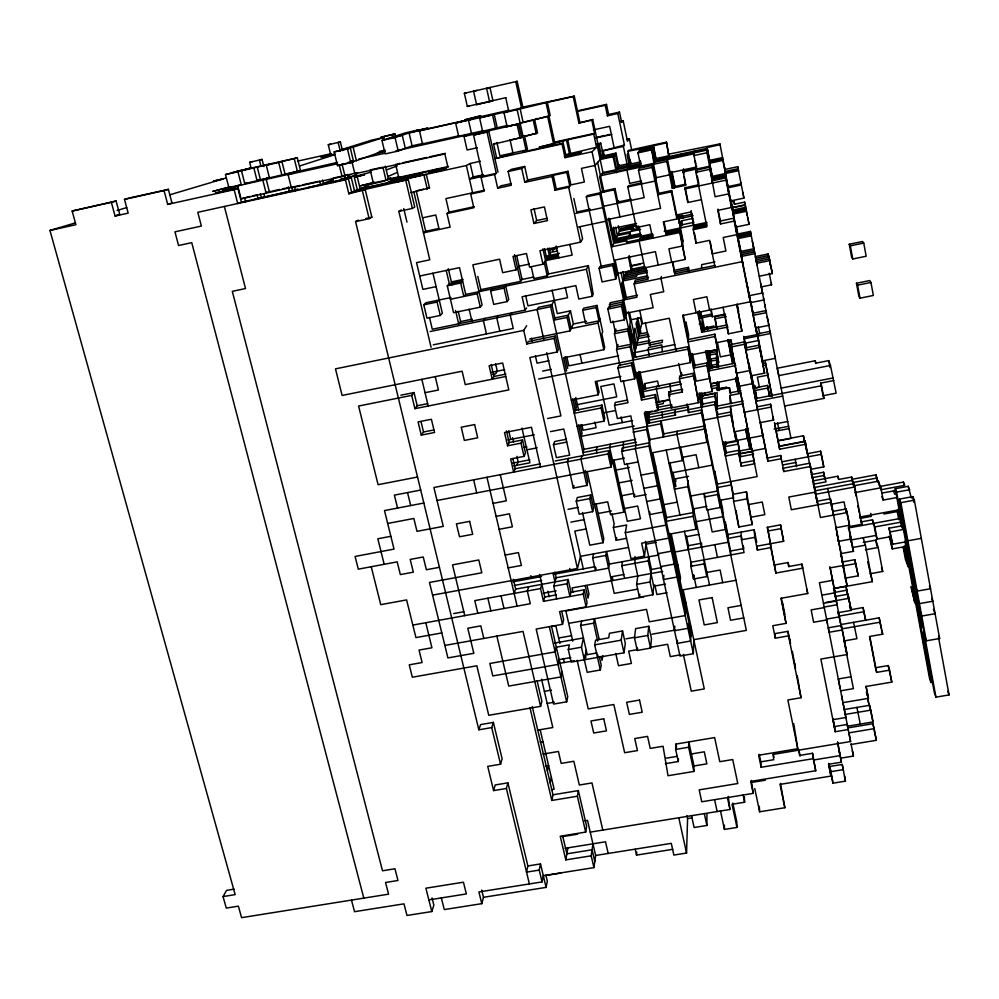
<?xml version="1.0" encoding="UTF-8"?>
<svg xmlns="http://www.w3.org/2000/svg" width="999" height="999" viewBox="0 0 999 999"><rect width="100%" height="100%" fill="white"/><g stroke="black" fill="none" stroke-linecap="round" stroke-linejoin="round"><path stroke-width="1.5" d="M709.577 375.886L709.565 378.509L696.216 381.143L682.679 315.509L750.162 301.81L749.275 295.692L762.549 292.994L760.664 283.479M735.776 365.547L709.602 370.741L709.627 365.746L710.202 368.531M691.545 815.696L694.118 827.509L706.892 825.449L706.955 813.973M741.008 532.142L741.47 539.785L744.068 552.522L690.971 562.225L690.821 566.283L693.506 578.995L706.817 576.573L706.855 572.439L720.104 570.029L722.727 582.654M656.231 542.307L645.978 544.205L644.442 556.143L630.993 558.628L625.312 532.692L665.896 525.137L666.595 517.544L652.759 452.684L706.805 442.282L706.842 439.123M706.867 436.001L698.9 394.155L712.237 391.533L706.93 362.912L693.668 365.547L693.531 368.107L706.892 365.447L706.93 362.912M728.521 191.358L728.795 193.843L715.084 196.741L709.64 167.245L696.141 170.142L695.903 172.303L706.88 226.823L693.269 229.67L696.016 243.182L709.602 240.347L715.022 267.257L714.984 265.447L674.737 273.763L672.302 261.963M709.702 162.25L709.69 163.224L722.814 160.402L722.727 159.453L709.702 162.25L707.092 149.201L655.207 160.414L652.534 147.39L639.61 150.2L639.073 151.074L652.097 148.252L652.534 147.39M709.715 160.352L722.552 157.592L722.639 158.516L709.715 161.289L707.155 147.49L720.004 144.718L719.942 143.906L669.392 154.021M706.817 576.573L704.145 563.848L704.208 559.802M730.656 481.568L733.428 497.789L720.142 500.287L720.279 507.517L706.817 510.039L704.17 493.518L704.77 496.378M706.805 442.282L704.133 426.049L663.811 433.853L663.448 436.975L660.664 423.813L661.051 420.791L663.811 433.853M704.195 423.014L704.245 420.042L730.856 414.872L730.419 406.306L733.316 424.8M704.732 392.595L704.695 395.154L717.132 392.719L717.394 408.841L743.468 403.758M701.548 547.127L701.61 543.231L688.461 545.654L688.299 549.562M693.88 771.44L694.005 765.971L688.798 741.932L688.636 747.24L693.88 771.44L668.019 775.724L663.061 746.253L650.237 748.413L647.564 736.388L634.752 738.561L637.437 750.574L624.662 752.722L613.823 704.507L588.224 708.915L577.11 660.252M627.172 400.124L615.284 402.472L614.535 405.357L617.382 418.544L630.856 415.909L635.913 445.392L635.327 448.651L679.982 656.043L693.356 653.696L693.768 639.672L746.328 630.394L701.435 412.924L701.51 410.002L688.124 412.612L688.473 406.855L649.1 414.548L648.488 411.713M701.585 407.117L701.935 393.344L702.509 396.116M644.442 556.143L641.633 543.181L668.681 538.174L669.005 534.253L695.966 529.258L696.203 521.665L722.851 516.708L722.677 509.39L720.654 499.562M441.333 897.914L444.28 909.577L481.805 903.658L478.908 891.945L542.07 881.917L543.306 875.686L593.943 867.619L595.654 855.469L671.278 843.356L673.875 855.069L686.55 853.046L687.587 818.568L686.975 815.746M693.506 578.995L693.643 574.85L696.303 587.424M728.021 326.985L701.748 332.28L702.222 317.282L699.45 317.844M698.613 402.647L693.256 373.326L679.707 376.011L679.457 378.708L682.242 392.033L668.631 394.705L671.415 407.967L698.613 402.647L693.256 373.326M701.56 316.146L701.498 317.857L712.012 315.721L712 314.023L701.56 316.146L700.661 311.738M691.121 627.26L690.659 641.021L677.26 643.393L677.434 640.272M724.787 167.47L725.736 176.761L712.324 179.62L706.967 152.772L707.155 147.49M695.966 529.258L693.244 516.283L693.518 508.866L706.842 506.368M701.535 268.219L701.685 264.648L714.934 261.913M699.462 310.989L699.288 315.122L698.701 312.287M685.801 602.322L685.214 615.559L671.79 617.956M665.359 763.673L678.296 761.513L678.421 758.815M678.296 761.513L675.649 749.412L675.911 744.093L714.647 737.574L719.779 761.688L732.704 759.54L737.786 783.528L699.188 789.872L701.76 801.772L753.221 793.368L751.348 780.356M666.595 517.544L693.381 512.549L687.936 486.65L688.236 480.869M682.704 598.376L683.129 589.797L735.976 580.257M679.982 585.639L680.456 577.235L671.166 533.666M674.812 626.111L674.525 630.694L687.936 628.309L688.111 623.738L690.809 636.363M677.772 564.635L676.985 577.047L663.498 579.507L663.873 575.287M635.851 373.476L690.346 362.625L690.509 360.052L687.762 346.728L633.616 357.567L627.934 330.944L629.22 326.361L635.739 356.943M668.993 463.161L682.467 460.589L682.692 457.292L696.091 454.72L698.801 467.694M674.512 560.027L674.225 564.135L660.726 566.608M674.8 555.981L675.074 551.997L728.134 542.245L727.871 534.565L725.286 522.002L725.499 529.495L712.175 531.955L707.442 509.215M696.016 243.182L696.128 241.546M690.346 362.625L687.762 346.728M672.364 539.323L671.453 551.173L657.941 553.671M688.473 476.336L675.336 478.833L674.5 489.185L687.936 486.65M682.242 392.033L682.467 389.235L668.968 391.895L668.631 394.705M698.663 185.989L698.763 184.803L685.202 187.7L685.002 188.911L687.762 202.535L701.41 199.65M677.222 431.256L676.96 434.365L682.467 460.589M685.601 326.461L685.988 322.028L688.648 334.915L688.124 341.895L714.959 336.501L714.922 334.178L688.299 339.523L683.204 314.797M693.269 229.67L693.543 226.648L706.942 223.838M672.752 849.325L636.538 855.107L636.8 852.159M675.312 409.428L674.762 415.209L648.139 420.404M688.124 270.991L688.473 267.382L675.287 270.105M650.561 648.101L651.485 638.773L648.763 626.286L635.639 628.621L634.477 637.799L637.262 650.449L650.561 648.101L647.789 635.439L648.763 626.286M634.964 556.455L635.002 563.286L637.762 575.961L636.625 584.39L639.435 597.215L652.834 594.792L653.733 586.213L648.239 560.864L648.713 556.843M671.415 407.967L671.728 405.057M660.689 495.304L660.302 498.926L646.703 501.498M652.834 594.792L650.049 581.955L651.448 569.455L645.366 541.383M696.253 169.093L696.59 166.034M653.533 235.052L640.247 237.849L639.135 241.034L644.755 267.844L685.202 259.44L679.932 230.981L666.495 233.803L664.035 221.89M669.929 383.716L670.829 392.17M637.262 650.449L637.537 648.089M658.316 478.746L657.479 485.764L643.868 488.349M649.85 512.1L649.525 514.597L663.099 512.05L663.848 504.657L677.235 502.135M639.435 597.215L639.797 594.318M662.187 411.988L662.424 417.744M663.636 400.861L663.286 403.584L656.168 404.982M655.544 465.734L654.657 472.552L641.033 475.149M693.356 653.696L648.988 446.016L649.962 439.585L644.343 413.261L657.866 410.614L658.279 407.692L655.506 394.543L642.07 397.19L636.75 372.29M570.779 657.579L559.203 659.64L558.041 664.422L492.794 675.936L489.81 663.473L555.144 651.885L556.331 647.177L569.38 644.855L568.294 649.55L571.166 662.1L623.988 652.784L625.312 643.406L622.539 630.956L609.477 633.291L608.703 637.861L595.566 640.197L594.68 644.867L600.349 670.004L587.175 672.315L581.468 647.202L583.428 637.936L554.62 643.069M696.852 172.065L693.818 153.809L654.357 162.338L651.648 149.126L638.523 151.973L637.974 152.872L640.734 166.159L640.184 167.183M694.08 152.01L694.205 151.136M593.943 867.619L591.196 855.806L592.944 843.818M623.988 652.784L621.178 640.159L622.539 630.956M674.737 273.763L672.901 261.676M657.866 410.614L655.069 397.377L655.506 394.543M656.768 386.313L656.355 389.023L659.09 401.973M591.196 855.806L565.796 859.877L560.227 836.225L585.689 832.092L586.613 826.21L578.359 790.596L552.984 794.792L551.81 800.461L577.372 796.24L578.359 790.596M685.202 259.44L679.695 232.517L680.182 229.458L666.845 232.255M680.419 227.959L681.543 220.804L692.906 218.419M678.271 216.321L682.392 215.459L682.192 216.771L678.034 217.645M685.414 611.076L646.653 429.533L649.562 411.688L652.447 411.126M646.216 494.53L634.34 496.778L634.74 494.405M668.456 156.693L666.82 161.438L672.277 188.174L685.601 185.327L684.303 176.798M624.575 578.371L621.79 565.709L622.464 561.675M625.312 532.692L626.635 525.012L613.374 527.484L616.183 540.272L626.485 538.361M600.349 670.004L601.198 665.172L599.325 656.855M602.847 655.719L602.022 660.401L601.098 656.281M565.796 859.877L567.919 847.851M611.413 580.781L612.175 576.635L623.776 574.512M594.455 504.32L607.717 501.81L610.551 514.672L623.838 512.175L624.5 508.516L637.712 506.031L640.471 518.793L627.285 521.266L613.91 460.002M597.514 657.454L597.951 655.082M667.182 230.744L666.146 235.364L663.361 221.853L676.922 218.993L677.197 217.557L671.678 190.584L658.179 193.456L657.754 194.718L671.365 191.82L671.678 190.584M616.183 540.272L616.67 537.699M655.069 397.377L641.52 400.037L642.594 394.393L637.949 372.59M658.778 386.675L657.592 381.044L644.655 383.604L643.119 391.633L681.43 384.066M637.599 589.135L614.21 593.381L605.794 555.444L606.593 551.485L609.39 564.073L608.603 568.131L556.168 577.759L553.771 586.163L556.693 598.925M481.805 903.658L483.491 897.302L546.103 887.387L547.315 881.168L545.929 875.349M613.374 527.484L614.123 523.726L611.95 513.823M597.689 641.133L593.643 623.164L594.517 618.718L599.15 639.31M649.512 342.794L649.05 345.13L662.162 342.495L662.537 340.172L636.525 345.404L629.557 312.587M584.328 659.777L586.251 650.324M539.235 870.092L540.509 863.935L527.897 865.958L526.535 872.127L539.235 870.092L542.07 881.917M661.375 276.523L660.988 278.409L663.761 291.72L650.349 294.48L653.121 307.729L626.41 313.187L625.761 315.359M685.601 185.327L683.104 170.904L696.365 168.057M582.492 512.524L589.785 545.179L602.971 542.719L603.796 538.848L595.978 503.558M638.174 461.925L624.562 464.535L621.678 451.273L622.389 448.002L649.475 442.769M623.751 441.608L623.076 444.78L623.701 447.689M561.725 611.413L563.648 619.805L562.512 624.313L536.176 629.045L553.608 704.07L566.658 701.81L567.757 696.765L551.523 626.336L555.819 625.674L559.902 643.456M596.041 567.832L595.454 570.541L592.632 557.879L593.531 553.896M550.187 782.891L551.361 777.384M562.512 624.313L559.615 611.638L586.101 606.855L587.062 602.459L584.203 589.797L571.028 592.195L569.942 596.515L567.045 583.741L568.144 579.52L515.659 589.135L514.148 593.418M587.175 654.445L580.606 625.499L581.593 621.041M547.377 770.941L548.576 765.521L545.779 765.983M634.652 378.896L635.252 376.161L632.379 362.712L618.706 365.447L617.969 368.094L620.891 381.63L634.652 378.896L631.755 365.334L632.379 362.712M586.101 606.855L583.229 594.093L584.203 589.797M437.025 500.499L610.976 467.145L611.75 463.748L608.878 450.611L555.169 460.989M562.062 672.052L560.926 676.922L508.741 686.076L496.865 636.101M633.004 360.127L642.232 321.603M610.976 467.145L608.079 453.908L608.878 450.611M610.464 444.18L609.677 447.377L623.838 512.175M680.868 155.732L681.318 153.921M592.632 511.675L593.543 507.967L590.671 494.992L577.31 497.527L576.261 501.161L579.183 514.21L592.632 511.675L589.722 498.613L590.671 494.992M432.579 595.129L577.447 568.481L580.481 556.318L628.446 547.44M672.277 188.174L672.577 187L685.801 184.166M425.774 622.727L431.93 647.777L419.031 650.087L422.115 662.537L409.253 664.834L412.337 677.222L476.835 665.784L488.761 715.309L540.584 706.33L541.87 701.261L537.075 680.719M641.52 400.037L630.144 346.728L631.405 341.87L622.914 302.048L624.937 295.904M632.629 337.163L634.952 328.159L637.637 340.784M506.381 788.461L507.904 782.841L495.217 784.964L493.593 790.596L506.381 788.461L529.383 883.94M597.19 446.753L596.303 449.962L596.94 452.859M568.556 458.404L567.432 461.75L573.326 488.061L586.813 485.489L587.774 481.98L585.202 470.367M577.172 426.411L603.958 421.166L604.782 418.169L601.935 405.107L575.324 410.339L572.739 398.726M493.593 790.596L487.724 766.383L500.549 764.223L502.122 758.765L493.369 722.389L480.594 724.587L478.846 729.807L491.72 727.584L493.369 722.389M603.958 421.166L601.073 408.004L601.935 405.107M583.229 594.093L543.481 601.323L544.755 596.977L539.572 574.462M620.079 365.796L616.558 349.463L618.031 344.568M573.326 488.061L574.038 485.701M624.4 319.817L625.087 317.57L622.227 304.146L608.691 306.918L607.879 309.091L610.776 322.59L624.4 319.817L621.515 306.293L622.227 304.146M581.967 455.819L580.956 459.14L586.813 485.489M578.521 424.825L583.953 449.325L582.966 452.547L636.5 442.182M543.481 601.323L540.534 588.586L541.845 584.34M610.127 307.754L609.49 304.795L610.277 302.697L636.962 297.227L634.153 283.941L635.327 280.12L648.526 277.397M637.025 274.6L636.475 276.411L623.501 279.096M638.124 271.054L638.648 269.33M571.341 400.112L598.189 394.792L599.063 391.995L596.84 381.768M351.486 900.099L354.545 911.687L403.983 903.845L406.98 915.471L431.818 911.55L433.853 905.156L432.018 897.926M630.781 344.28L617.307 347.003L614.435 333.678L615.933 329.058M528.733 586.738L527.322 591.008L530.282 603.721L412.837 625.074M631.268 199.201L617.857 202.06L615.009 188.586L601.623 191.458L599.887 193.956L617.22 275.274L617.944 273.401L631.343 270.629L631.955 268.793L629.158 255.532M566.595 371.004L563.673 357.804L603.846 349.712L604.682 347.265L601.823 334.066L602.672 331.755L596.977 305.432L583.703 308.154L582.717 310.289L585.601 323.551L598.963 320.829L596.091 307.542L596.977 305.432M696.478 167.033L670.179 172.69L669.555 174.825L656.243 177.685L653.483 164.311L656.031 158.554L668.781 155.794L666.483 142.145L628.571 150.387L627.959 151.249L630.631 164.036L640.509 161.9M655.819 178.796L654.944 181.081L627.797 186.9L636.313 227.56L649.825 224.713L652.622 238.199M550.511 431.618L563.823 429.021L569.655 455.119L556.381 457.679L553.446 444.68L554.657 441.521L566.396 439.235M636.313 227.56L636.9 226.061M615.721 279.121L616.47 277.185L613.586 263.636L599.999 266.458L599.113 268.319L602.047 281.943L615.721 279.121L612.812 265.459L613.586 263.636M603.846 349.712L598.076 323.077L599.825 318.606M628.883 235.976L630.107 232.979L617.37 235.664L615.559 227.173M632.429 227.26L632.991 225.886L620.704 228.484L620.054 229.882L632.429 227.26L633.016 230.02M668.781 155.794L666.483 142.145M625.774 227.997L626.298 226.798L635.439 224.862M578.646 226.973L605.694 221.241L606.518 219.768L660.564 208.304L652.122 167.395L653.046 165.322L639.635 168.219L638.511 170.33L644.18 197.615L603.646 206.256L602.797 207.617L575.711 213.386M512.862 458.566L515.197 468.706L513.661 472.115L510.626 458.966L524.038 456.368L525.499 453.071L522.502 439.96L509.165 442.569L507.579 445.779L521.016 443.156L522.502 439.96M516.708 465.359L518.194 462.05L516.883 456.343M429.508 317.47L432.292 329.233L525.099 310.115L522.102 296.74L575.849 285.602L578.783 299.051L592.282 296.266L593.206 294.218L588.374 265.634L548.488 273.963L547.215 275.824L533.878 278.609L531.231 266.721M679.695 232.517L612.25 246.678L619.405 231.293L618.219 225.749M529.682 339.098L570.092 330.869L573.351 324.013L570.466 310.876L557.255 313.586L552.072 290.147M577.447 568.481L529.845 357.517L557.142 351.998L558.366 349.488L555.369 336.001L528.246 341.521L526.785 343.968L554.12 338.411L555.369 336.001M570.092 330.869L567.132 317.432L570.466 310.876M610.951 230.182L611.725 228.684L636.563 223.439M640.883 163.511L616.583 168.756L614.422 171.84L653.933 163.312L651.648 149.126M709.715 161.289L707.13 148.339L655.631 159.478L653.396 145.717L666.158 142.944M592.282 296.266L586.438 269.293L588.374 265.634M627.797 186.9L628.446 185.714L641.895 182.817M543.781 339.335L537.112 309.515L538.473 307.355L551.885 304.595L554.845 317.957L553.608 320.192L567.132 317.432M617.132 203.384L618.581 200.762M224.363 206.468L245.504 288.536L232.305 291.346L382.505 870.778L394.955 868.768L397.964 880.494L385.539 882.492L388.574 894.167L241.583 917.656L238.386 906.155L226.273 908.091L223.052 896.578L226.561 890.359L234.091 889.147M583.616 455.432L550.624 306.73L554.345 300.412M619.992 216.92L614.26 189.798L615.009 188.586M629.757 164.373L630.244 163.599M447.29 285.814L460.676 283.017L462.624 281.069L449.35 283.853L447.29 285.814L453.571 312.699L480.294 307.155L482.092 305.032L472.852 264.835L499.6 259.203L502.647 272.677L516.058 269.867L513.011 256.368L526.461 253.534L529.482 267.058L542.944 264.236L539.947 250.699L580.556 242.145L582.592 238.898L580.007 226.96M526.785 343.968L523.713 330.382L526.66 325.711M491.208 364.623L493.943 376.486L492.22 379.195L489.123 365.746L502.659 363.012L508.816 389.897L414.897 408.666L411.7 395.379L414.036 392.557L417.207 405.744L414.897 408.666M525.099 310.115L526.548 307.967M628.096 153.346L627.11 154.77L628.97 163.661M619.318 164.86L617.969 166.783L615.284 154.008L615.983 153.122L618.656 165.809L631.218 163.087M511.763 312.862L510.189 315.06L513.236 328.459L433.266 344.842M421.266 435.114L434.565 432.492L431.393 419.268L418.082 421.903L421.266 435.114L423.526 431.993L433.778 429.97M542.944 264.236L550.524 253.846L549.25 248.102M555.207 247.427L551.723 252.21L557.405 251.011M498.439 315.609L496.765 317.819L499.825 331.206M507.142 301.598L508.728 299.513L505.694 286.114L504.07 288.099L490.621 290.909L493.706 304.383L507.142 301.598L504.07 288.099M601.51 267.632L586.313 196.865L587.287 195.592L614.26 189.798M450.437 299.275L477.197 293.706L480.819 289.673L520.579 281.381L522.04 279.47L533.778 277.023M640.347 164.485L602.959 172.565L599.612 176.848L602.459 190.247M603.384 155.482L602.422 150.961L623.364 146.391L624.425 145.042L617.832 113.511L619.492 112.1L621.653 122.452L623.214 120.904L627.434 141.171L629.333 138.736L631.393 148.614M485.152 318.344L483.379 320.579L486.463 333.953M600.187 159.528L613.124 156.718L613.861 155.794L616.583 168.756M516.058 269.867L519.068 266.221L529.358 264.061M624.425 145.042L602.422 150.961M490.621 290.909L492.345 288.898M472.29 319.156L460.614 321.566L458.666 323.801L455.569 310.527M604.208 154.97L602.634 156.756L615.284 154.008M566.833 172.39L553.284 175.325L552.022 176.448L555.032 190.247L568.681 187.312L569.805 186.101L566.833 172.39L567.969 171.304L570.916 184.902L584.378 182.005L581.443 168.381L594.954 165.447L601.835 157.667L599.1 144.768L600.736 143.157L603.433 155.856L615.983 153.122M533.916 223.489L547.452 220.604L544.443 206.918L530.881 209.815L533.916 223.489L536.675 220.542L547.04 218.331M586.438 269.293L465.734 294.443L463.798 296.491L460.676 283.017M450.999 297.515L426.024 302.722L423.788 304.82L426.96 318.206L440.247 315.459L442.357 313.261L432.954 273.239M555.032 190.247L556.268 189.011L569.805 186.101M565.022 157.655L566.158 156.693L563.224 143.094L562.05 143.956L565.022 157.655L592.045 151.761L596.553 147.29L593.743 134.078L594.63 133.317L591.845 120.167L592.732 119.518L601.023 158.579L613.861 155.794M598.264 145.604L597.414 146.441L602.959 172.565M423.788 304.82L437.1 302.048L439.235 299.962M527.709 180.032L524.7 166.433L521.74 168.544L524.8 182.355L527.709 180.032L567.969 171.304M606.493 104.395L605.232 105.257L607.442 115.809L608.678 114.823L606.493 104.395L577.235 110.889M593.743 134.078L554.72 142.632L552.322 144.306L539.16 147.19L567.707 139.785L570.541 152.972M497.977 172.265L488.798 131.356L487.037 132.118L496.303 173.351L494.592 174.463L497.689 188.224L501.023 185.814L511.388 183.566M422.552 217.832L435.789 214.985L438.923 228.446L425.699 231.281L423.464 232.829L450.137 227.123L446.99 213.524L449.051 212.125L474.2 206.706M497.689 188.224L511.226 185.29L508.154 171.503L511.326 169.355L524.7 166.433M579.87 122.353L574.275 96.141L573.239 96.616L578.883 123.014L592.732 119.518M446.99 213.524L473.826 207.742L470.704 194.068L472.589 192.807L466.371 165.534L470.167 163.499L480.432 161.239M470.704 194.068L484.178 191.146L481.068 177.41L482.879 176.274L473.551 135.102L488.798 131.356M483.479 174.713L473.226 176.948L469.48 179.196L496.303 173.351M431.081 347.29L398.838 211.363L412.375 208.429L414.747 207.043L408.279 179.508L394.805 182.455L399.762 180.12M509.989 139.598L512.949 152.934L509.865 154.795L494.93 158.666L562.05 143.956M536.113 133.367L523.101 136.701L537.574 133.042L534.652 119.718L550.199 115.572L547.34 102.385L573.239 96.616M398.838 211.363L401.323 209.952M410.914 192.682L429.483 187.912L426.311 174.313L354.433 190.672M496.603 157.705L493.568 144.168L521.64 137.5L518.656 123.988L505.432 126.923L534.652 119.718M478.846 729.807L355.582 221.603L369.131 218.681L371.853 217.195L365.209 189.56L348.838 193.794L345.442 179.82L351.248 177.497L354.583 191.259M355.582 221.603L358.416 220.117M493.568 144.168L495.254 143.319M434.977 170.03L437.062 169.006M535.988 119.068L537.312 118.431M348.738 193.169L408.279 179.508M413.024 177.223L424.263 171.816M477.372 147.727L467.095 150L464.011 136.463L518.656 123.988M521.59 122.615L548.975 116.184M402.172 178.983L411.488 174.613M386.526 183.029L393.968 179.608L419.867 173.926M370.654 187.113L373.314 185.914M348.838 193.794L373.326 182.979L370.192 169.942L381.493 167.445M387.887 176.548L396.915 172.565M481.343 117.333L479.595 117.957L482.592 131.256L507.23 125.437M507.005 126.199L504.02 112.775L547.34 102.385M386.438 169.905L397.302 165.884M464.011 136.463L467.794 134.89L395.841 150.837M356.006 176.186L371.191 172.04M356.88 175.262L340.821 179.296L356.88 175.262L360.139 188.799L466.371 165.534M505.781 97.815L508.691 110.989L522.964 107.567L517.195 81.344L464.348 93.269L467.332 106.431L505.894 97.665M351.66 160.627L354.832 173.789L357.517 172.74L333.629 177.997M348.364 175.499L350.574 174.638M323.676 183.317L333.329 179.583M300.075 185.402L241.059 198.863L237.737 185.864L291.271 173.651L288.099 174.7L291.358 187.775L342.083 176.598L347.59 174.463L348.276 177.335M308.054 187.525L351.248 177.497M504.02 112.775L507.167 111.576L455.644 123.052L458.641 136.214L482.892 130.832M294.668 190.472L297.964 189.236L254.708 199.263M381.968 140.459L395.055 137.55L417.769 130.095L405.606 132.805L381.968 140.459L385.164 153.921L398.239 151.036L412.1 145.842L423.251 143.369M479.595 117.957L494.243 114.46L497.19 127.66M291.358 187.775L294.493 186.626L295.567 190.934M350.774 162.675L353.596 161.663L350.312 148.039L334.166 151.898L337.5 165.622L350.774 162.675L347.465 148.938L350.312 148.039M347.652 162.612L356.381 160.677L384.303 150.687M241.446 202.185L237.7 203.534L234.153 189.673L237.937 188.436L241.446 202.185L348.376 178.659L351.723 192.52M337.5 165.622L353.596 161.663M241.059 198.863L250.087 196.416M455.644 123.052L475.599 117.657L468.481 120.192L471.466 133.367M337.462 162.387L285.102 174.326L281.905 161.513L297.34 157.842L300.487 170.579L244.743 183.616L241.471 170.767L269.555 164.273L266.271 165.235L269.505 178.122M459.115 135.752L422.502 143.868L419.48 130.869L423.763 129.445L411.313 132.218M287.175 173.639L281.93 175.374L278.709 162.462L281.905 161.513M241.258 184.728L228.833 187.487L225.512 174.55L251.686 167.782L237.962 171.778L241.258 184.728L223.077 190.572L236.001 187.712L232.292 188.911L215.397 193.032L237.937 188.436M244.743 183.616L247.028 182.879M299.55 166.009L334.016 154.932M231.206 186.726L212.712 191.408L229.658 186.95M383.691 137.475L371.678 140.147L340.022 150.062L353.122 147.153L383.691 137.475L384.34 140.222M394.93 133.916L381.056 137.213L394.93 133.916L395.641 136.9M124.488 199.388L164.061 190.584L167.695 204.383L171.99 203.034L168.381 189.348L129.121 198.077L124.488 199.388L128.184 213.124L115.072 216.034L111.364 202.31L72.153 211.039L75.912 224.7L49.95 230.444L235.165 894.617L223.052 896.578M115.072 216.034L119.768 214.598L116.084 200.986L72.153 211.039M489.597 101.723L492.932 100.699L489.985 87.5L486.6 88.324L489.597 101.723L476.598 104.633L473.576 91.259L477.16 90.397M476.598 104.633L480.119 103.571M467.332 106.431L469.143 105.894M49.95 230.444L75.025 222.989M117.058 210.477L126.723 207.605M169.493 194.892L223.064 178.958L213.374 181.119L225.886 178.122M342.482 150.649L340.372 141.92L338.186 142.557L340.309 151.336M330.781 155.007L328.284 144.768L330.519 144.118M164.061 190.584L168.381 189.348M111.364 202.31L116.084 200.986M251.149 168.119L249.688 162.325L252.36 161.576M263.886 166.621L262.075 159.403L259.453 160.14L260.914 165.946M517.195 81.344L515.734 81.706L521.553 108.129M464.348 93.269L466.196 92.832M249.688 162.325L262.075 159.403M328.284 144.768L340.372 141.92M415.646 130.794L427.934 128.059L413.499 131.493M508.978 110.227L473.851 118.282M521.54 107.417L574.275 96.141M236.139 171.478L297.34 157.842M472.09 118.906L409.091 132.942L412.1 145.842M232.655 172.49L244.93 169.755M419.48 130.869L470.304 119.543M266.271 165.235L278.709 162.462M225.512 174.55L237.962 171.778M389.435 138.049L402.235 135.19L405.332 148.376M334.166 151.898L347.465 148.938M297.49 161.164L331.456 153.609M331.593 154.608L320.904 157.193L335.015 154.058M379.121 151.523L385.114 150.187M377.123 153.259L385.377 151.423M266.458 178.122L269.168 177.522M293.669 172.09L296.391 171.491M257.717 180.394L270.03 177.672M288.099 174.7L337.475 163.761M358.766 159.041L384.415 153.359M577.097 111.488L605.232 105.257M473.551 135.102L487.037 132.118M116.871 215.235L119.768 214.598M167.695 204.383L234.153 189.673M609.29 114.348L619.492 112.1M607.442 115.809L617.832 113.511M578.883 123.014L591.845 120.167M265.859 192.482L271.366 191.271M272.739 190.971L279.633 189.448M282.392 188.836L285.152 188.237M286.526 187.924L289.298 187.325M252.847 195.804L257.005 194.892L258.092 199.188M302.859 184.778L318.219 181.393M397.065 164.011L399.9 163.386M402.734 162.762L426.898 157.442M429.745 156.806L445.442 153.346M354.832 173.789L444.855 153.946L447.902 167.195L396.366 178.496L398.738 177.41L395.641 164.323M509.902 140.085L521.64 137.5M356.443 176.511L364.61 174.713L355.507 177.135M345.442 179.82L197.79 212.312L201.373 226.061L174.95 231.843L178.571 245.517L191.746 242.645L363.823 898.126M620.354 121.528L623.214 120.904M593.394 129.907L609.652 126.324L614.06 147.303M388.049 178.646L390.834 178.034L383.554 181.306L370.766 184.116M555.894 141.821L594.63 133.317M374.438 182.18L360.651 185.764L448.464 166.508M399.662 176.648L388.436 179.108L385.364 166.146M391.521 180.732L417.619 175.012M563.224 143.094L523.164 151.873L527.447 149.188L524.525 135.914M389.036 181.868L415.334 176.111M595.354 137.612L605.332 135.427M606.755 135.115L609.615 134.49M596.116 137.899L611.888 134.453M596.553 144.068L600.736 143.157M626.548 139.348L629.333 138.736M596.553 147.29L565.122 154.833M565.459 155.444L581.568 151.923L580.569 152.835L564.335 156.381M471.366 178.059L483.179 175.487M417.682 190.484L423.576 189.198M426.536 188.549L429.483 187.912M481.068 177.41L494.592 174.463M508.154 171.503L521.74 168.544M627.959 151.249L652.971 146.553M637.974 152.872L651.186 150M484.478 190.235L445.929 198.589L449.051 212.125M524.8 182.355L552.022 176.448M365.884 218.494L371.853 217.195M617.282 167.757L630.044 165.01L626.922 170.042L629.707 183.379L641.495 180.844M602.147 173.614L615.159 170.804M628.196 167.982L641.271 165.16M600.474 175.749L666.82 161.438M693.556 155.669L706.967 152.772M638.511 170.33L652.122 167.395M682.891 171.965L709.652 166.221L709.677 164.198L712.312 177.41L725.511 174.588L735.901 227.06L749.063 224.313L748.488 221.466M695.903 172.303L709.615 169.355M586.313 196.865L599.887 193.956M724.987 169.43L737.737 166.696L738.124 168.681L725.199 171.441L719.942 143.906M725.299 172.477L738.336 169.693L738.536 170.717L712.299 176.323L712.349 183.079M725.624 175.662L712.324 178.509L709.665 165.197M590.197 209.128L576.773 211.988L573.838 198.464M685.002 188.911L726.073 180.145L725.848 177.872L712.337 180.757L709.64 167.245M741.108 183.816L727.996 186.601L722.727 159.453M728.121 187.762L741.333 184.952L740.883 182.692M737.737 166.696L743.918 198.114L730.719 200.911L731.018 203.471M731.143 201.935L733.99 201.323L734.552 204.171M749.063 224.313L744.592 202.123L734.402 204.271L733.99 201.323M629.795 227.148L636.5 225.724L637.337 229.745M683.503 216.046L692.22 214.211M731.181 204.795L731.493 207.492L717.806 210.377L720.516 223.963L734.19 221.091L732.205 204.945L732.742 207.705M619.405 231.293L631.868 228.659L631.281 230.082L639.672 228.309M679.183 218.681L693.169 215.734M732.504 207.43L745.204 204.758L745.704 207.293L732.816 210.002L730.856 200.037M734.814 207.317L745.192 205.132L744.592 202.123M419.705 276.036L459.528 267.645L465.734 294.443M618.056 234.191L640.559 229.445M548.476 250.175L556.868 248.414M678.471 222.802L681.33 222.203L681.905 225.037M732.979 211.313L745.966 208.579L746.49 211.239L733.316 214.011M746.228 209.902L733.141 212.65L730.569 199.65M640.409 233.554L615.958 238.699L613.523 227.198M680.881 225.037L693.943 222.29M641.321 234.753L615.247 240.247L612.774 228.659M546.428 256.119L559.403 253.396M652.509 233.828L614.51 241.808L609.54 218.444M664.248 231.356L706.98 222.377M548.076 257.205L558.254 255.07M733.828 218.194L720.366 221.016L717.994 209.128M558.541 256.468L546.815 258.928L544.542 248.626M653.084 236.613L626.348 242.233L626.997 240.634L613.773 243.406L608.441 218.381M693.406 228.147L706.917 225.312M545.541 260.664L572.14 255.082L569.88 244.693M451.373 281.905L463.099 279.458M436.101 286.626L422.877 289.398L416.546 262.625L429.795 259.815L413.886 192.033M737.674 234.041L750.436 231.381L750.724 232.842L737.874 235.514L737.674 234.041L738.224 236.838M738.273 238.536L738.074 237.013L751.011 234.315L751.31 235.826L738.273 238.536L741.158 252.647M599.113 268.319L612.812 265.459M630.244 265.834L643.356 263.112M630.619 266.271L640.209 264.273M630.844 269.355L644.755 266.458M645.666 267.869L626.061 271.94L626.648 274.725M646.603 269.305L625.424 273.689L621.478 284.765L624.275 297.927L637.524 295.204M624.8 275.462L647.539 270.754M753.845 248.726L740.821 251.423L742.207 261.651L634.153 283.941M647.065 272.527L624.15 277.272L622.939 271.578M741.046 253.059L754.17 250.349M754.495 251.985L741.27 254.733L738.686 241.658L738.898 243.244M622.827 280.956L647.552 275.849M741.495 256.418L754.832 253.659L753.221 245.554M675.012 271.915L688.299 269.181M759.252 276.224L772.364 273.539L768.131 253.958L755.381 256.593L757.055 265.047M634.74 282.018L648.051 279.27L645.579 267.507M755.706 258.229L768.556 255.582M756.031 259.902L768.98 257.23L769.842 260.602L756.718 263.299M756.368 261.588L769.405 258.903L772.364 273.539M849.262 244.243L862.587 241.496L863.748 243.082L866.158 256.243L852.746 258.991L851.672 257.28L849.262 244.243L850.311 245.841L852.746 258.991M430.119 331.543L550.624 306.73M850.311 245.841L863.748 243.082M582.717 310.289L596.091 307.542M609.49 304.795L622.914 302.048M554.845 317.957L568.256 315.209L571.191 328.546L598.076 323.077M607.879 309.091L621.515 306.293M523.713 330.382L335.477 368.856L342.108 395.454L462.125 371.203L465.259 384.615L505.744 376.473M573.351 324.013L586.575 321.316M761.25 286.913L771.553 284.815L769.23 273.251M641.208 317.682L631.081 319.742L629.845 324.126L635.389 350.162M750.936 302.572L763.898 299.95L763.511 297.977M628.583 328.634L615.197 331.356L612.974 321.041M856.468 283.254L869.754 280.557L870.953 282.442L873.351 295.479L859.977 298.164L858.853 296.179L856.468 283.254L857.579 285.152L859.977 298.164M614.435 333.678L627.934 330.944M857.579 285.152L870.953 282.442M710.789 309.515L712.25 316.72L725.424 314.048M724.5 314.81L714.71 316.795L716.695 328.521M647.577 332.43L639.235 334.116L636.613 321.753L636.063 323.863L638.711 336.313L648.513 334.328M714.735 318.856L725.998 316.571M699.188 324.088L702.022 323.514L703.433 330.457M753.146 313.187L765.983 310.602L766.395 312.65L753.446 315.259L750.923 301.985M638.174 338.536L649.462 336.251M703.608 328.172L714.11 326.049M491.446 372.352L504.645 369.692M548.863 360.789L537.037 363.174L535.389 355.831M637.087 343.082L649.974 340.484M726.448 325.075L701.81 330.032L698.026 311.526M492.682 374.4L495.629 373.813L497.302 371.178L495.616 363.873M616.558 349.463L630.144 346.728M400.824 395.204L414.036 392.557M493.943 376.486L505.869 374.076M411.7 395.379L358.604 406.044L378.084 484.69L417.532 477.035M425.037 392.694L438.424 390.01L435.239 376.635M755.956 327.922L768.88 325.324L768.456 323.177M542.607 371.104L551.336 369.355M618.618 355.844L568.818 365.846L566.895 357.167M631.868 353.184L674.75 344.58M723.076 307.305L728.408 333.803L741.907 331.094L737.087 304.782M757.429 333.878L770.054 331.343L770.479 333.516L745.067 338.599M717.482 342.507L730.619 339.885L731.768 345.592M749.262 295.142L756.967 334.603L743.78 337.25L746.353 350.112L759.527 347.49L759.165 345.142L746.091 347.739L743.818 336.388M538.661 379.008L687.574 349.2M728.071 339.747L728.658 342.669L728.558 340.821L731.53 340.234M417.207 405.744L427.497 403.683M720.279 507.517L717.594 494.555L717.457 484.065L757.155 476.573L730.918 344.58L744.28 341.908L757.592 409.69M617.969 368.094L631.755 365.334M746.353 350.112L745.566 343.107L758.453 340.534L757.092 331.718M708.204 351.348L716.42 349.712L718.643 362.5L716.42 349.712M690.833 355.02L717.632 349.662L714.922 334.178M731.068 346.99L744.542 344.293L744.28 341.908M708.191 353.359L716.445 351.71M709.552 355.132L716.483 353.746L718.731 366.72M620.804 376.461L595.292 381.543L598.189 394.792M709.527 359.278L716.545 357.892L716.483 353.746M710.938 361.126L716.583 360.002L717.994 366.908M712.362 365.159L716.658 364.298L716.583 360.002M712.374 367.357L716.695 366.496M734.153 363.361L709.615 368.219L706.156 351.286M758.453 340.534L763.423 365.646L762.662 360.826L775.349 358.316L774.887 355.969M679.457 378.708L693.119 376.011M762.512 363.661L765.459 363.074L771.752 395.279L768.793 395.854M680.194 381.693L643.643 388.911L639.984 371.728M762.811 365.634L765.783 365.047M577.385 404.607L616.745 396.84L613.948 383.903L600.786 386.513L609.203 425.149L632.529 420.604M830.456 365.459L828.708 360.614L815.933 363.137L815.184 360.751L777.284 368.231L778.758 375.624L830.456 365.459L836.138 393.169L823.101 395.704L820.691 383.117L833.74 380.569M712.212 383.479L738.348 378.321M751.46 375.749L764.597 373.151L759.165 345.142M710.913 383.916L716.957 382.717L718.468 390.085M547.564 418.531L560.901 415.909L546.765 352.684M601.073 408.004L574.263 413.274L576.361 407.455L574.45 398.801M614.535 405.357L628.009 402.697L623.251 380.594M710.913 386.363L717.007 385.164L716.957 382.717M711.6 388.723L717.045 387.649L717.657 390.634M719.755 388.561L726.773 387.187M719.118 388.948L726.56 387.487M730.681 393.756L729.457 387.737L717.082 390.172L717.045 387.649M656.568 402.247L669.293 399.75M603.496 412.887L615.159 410.601M656.156 402.547L669.392 399.95M738.973 386.288L752.397 383.653L752.085 380.981M701.86 396.016L714.784 393.481L717.344 406.056L743.231 401.011M740.908 390.659L729.72 392.844L729.457 387.737M769.692 396.328L767.532 385.439L754.907 387.912L754.595 385.377L755.194 388.411M754.969 388.124L759.402 387.262L757.404 377.185L767.781 375.149L767.444 373.127M657.192 407.467L671.54 404.657M701.798 398.726L714.809 396.178L714.784 393.481M730.269 403.534L729.857 395.467L741.121 393.256M756.643 398.638L755.219 390.497L767.944 388.012L767.532 385.439M655.344 410.564L672.689 407.167M507.804 439.985L534.278 434.802M781.206 388.099L832.841 378.009M722.814 443.219L736.101 440.671L730.706 411.975L717.494 414.548L714.859 401.698L701.648 404.283L699.288 392.844M648.626 417.457L714.884 404.52L714.859 401.698M784.727 406.019L823.938 398.414L821.515 385.739L756.206 398.476L751.448 374.6M748.913 362.949L756.543 401.211L782.779 396.103M523.976 447.49L526.898 446.928M634.278 426.011L581.081 436.363L582.08 433.291L580.182 424.687M701.435 412.924L647.652 423.401L645.167 411.775M526.935 449.837L537.237 447.827M553.446 444.68L566.745 442.082M633.678 429.071L660.664 423.813M757.242 406.818L770.541 404.233L773.563 420.055L760.177 422.639M633.066 432.18L646.653 429.533M512.387 463.174L529.832 459.802M583.953 449.325L635.601 439.323M513.786 465.921L529.907 462.799L521.977 428.109M649.962 439.585L704.083 429.12M515.197 468.706L540.334 463.861M420.691 490.047L394.393 495.129L397.577 508.066M608.079 453.908L433.891 487.512L443.256 526.373L416.995 531.343L413.848 518.469L387.674 523.464M621.678 451.273L648.988 446.016M735.539 431.556L748.551 429.046M787.761 421.491L774.662 424.013L779.657 449.2L805.806 444.218L805.107 441.171L779.145 446.128L779.657 449.2M774.125 429.108L788.611 426.323M612.524 460.414L624.425 458.129M775.948 431.131L789.06 428.608M747.202 436.001L747.414 438.424L736.962 440.422L735.202 431.755M737.886 441.083L725.012 443.556L725.112 446.603L738.086 444.118L737.886 441.083L740.634 456.643L753.608 454.17M423.838 503.034L384.49 510.576L394.031 549.1L355.082 556.443L358.291 569.155L397.19 561.863L400.337 574.587L413.336 572.165L410.202 559.428L423.251 556.98L426.373 569.742L439.435 567.307M616.108 470.042L629.358 467.495M778.608 440.509L803.421 435.751L807.217 453.658M777.884 440.959L790.996 438.449L750.436 231.381M751.972 449.225L754.582 463.786L741.295 466.308L738.498 450.337L725.324 452.847L723.014 441.533M739.048 451.061L751.448 448.688M738.498 450.337L738.698 453.509L725.436 456.043L725.224 449.7L725.798 452.51M740.409 453.521L753.296 451.061M739.248 454.058L753.121 451.411M780.981 446.091L790.758 444.218M792.157 443.956L804.757 441.546M493.069 503.371L506.368 500.824L500.287 474.7M618.905 482.904L632.155 480.382M672.052 472.789L712.212 465.147L712.2 461.838M741.071 463.037L754.257 460.539M780.694 455.507L781.218 458.728L767.894 461.263L767.457 458.029L780.694 455.507L783.765 471.54L810.489 466.508L820.404 517.494L847.102 512.574L849.525 525.262L836.175 527.709M807.529 453.658L820.541 451.186L821.353 454.308L823.775 466.87L810.701 469.33L817.17 502.572M782.13 461.75L821.353 454.308M390.859 536.301L377.834 538.773L384.19 564.298M496.103 516.358L509.39 513.836L512.4 526.798L499.138 529.295M576.261 501.161L589.722 498.613M782.667 464.96L795.816 462.475M621.715 495.729L633.466 493.506M810.489 466.508L809.727 463.211L783.216 468.231L783.765 471.54M568.006 509.315L578.284 507.38M717.507 487.512L730.806 485.002M598.176 513.474L611.326 511.001M690.821 496.028L717.544 491.008M811.088 474.6L823.576 472.252L824.962 478.409M570.891 522.127L584.078 519.642M704.12 497.09L717.594 494.555M811.812 477.772L824.387 475.399M733.254 494.268L746.478 491.795L752.235 524.55L738.848 527.022L733.603 501.373L733.254 494.268L714.884 404.52M812.537 480.981L837.899 476.223L838.823 479.445L851.635 477.047L853.97 487.137M813.273 484.228L826.036 481.843L825.199 478.596M586.425 528.908L574.812 531.081L583.304 568.868M733.603 501.373L747.015 498.863L746.478 491.795M852.297 479.245L876.011 474.812L878.046 482.505M814.023 487.537L852.671 480.307M853.308 482.455L877.197 477.984M854.782 486.975L853.72 483.616L814.784 490.884L815.559 494.293L854.782 486.975L861.862 524.275L848.813 526.673L853.521 551.323L840.534 553.683L841.121 556.743M749.05 504.47L762.274 502.01L764.822 514.66L751.61 517.12M854.332 485.701L878.408 481.206L880.868 487.799L883.166 500.087L896.115 497.702M666.246 521.316L693.244 516.283M505.169 555.069L518.406 552.597L521.391 565.446L508.166 567.894M879.644 486.513L903.433 482.092L904.819 485.314L880.856 489.772M855.007 492.607L880.868 487.799M821.865 595.167L835.064 592.819L830.206 567.869L843.468 565.471L830.381 498.788L817.132 501.248L809.727 463.211M902.559 528.546L895.204 488.736L908.291 486.301L911.3 498.026M831.293 502.335L791.32 509.752L788.81 497.052L815.459 492.082L814.672 488.611M882.092 493.069L896.278 490.447M895.204 488.736L896.578 492.145L909.777 489.697M685.601 536.875L698.875 534.415M830.381 498.788L832.816 511.401L846.066 508.953L847.102 512.574M935.938 697.14L899.387 499.1L912.786 496.628L914.335 500.162L939.622 638.511L926.31 640.821L923.126 631.818L934.277 692.257L935.938 697.14L949.05 694.929L938.473 637.062M592.632 557.879L605.794 555.444M727.871 534.565L754.17 529.72L756.718 542.282M774.937 564.91L788.099 562.524L788.686 566.545L801.985 564.135L802.672 568.206L775.911 573.039L767.357 527.285L780.581 524.85L783.641 541.283L757.067 546.153L757.417 550.074L770.791 547.627L769.892 539.872M899.387 499.1L900.836 502.659L914.335 500.162M727.996 538.374L741.233 535.939L741.807 538.748M767.794 531.043L781.106 528.596L780.581 524.85M859.652 517.095L898.388 509.965M512.887 581.818L541.533 576.56M554.47 574.175L594.892 566.745M609.39 564.073L658.953 554.957M741.47 539.785L754.832 537.337L754.17 529.72M860.127 518.394L871.315 516.333L870.753 513.349M883.928 514.01L896.565 511.688M514.26 585.451L541.683 580.419M621.79 565.709L648.239 560.864M861.2 521.89L872.477 519.817L874.837 526.935L877.122 539.098L889.997 536.763L892.269 548.913L905.156 546.578L906.58 550.349M848.126 528.021L902.122 518.131M730.756 554.957L730.606 550.998L743.818 548.576L743.244 545.766M874.837 526.935L900.648 522.215L901.498 526.785M540.534 588.586L474.775 600.611L477.809 613.261M553.771 586.163L567.045 583.741M651.448 569.455L661.675 567.582M889.035 528.196L902.047 525.824L904.919 533.204L907.217 545.654L905.756 541.858L892.656 544.23L889.035 528.196L892.656 544.23M543.131 593.231L556.156 590.859M662.762 571.403L572.09 587.949L573.039 592.132M690.821 566.283L704.145 563.848M890.359 531.868L903.471 529.482M850.436 540.084L875.923 535.439L877.122 539.098M453.708 613.573L463.761 611.738M544.755 596.977L556.418 594.855M863.248 542.432L875.798 540.147L878.183 547.489L882.704 571.478L869.992 573.763M636.625 584.39L650.049 581.955M848.675 527.634L852.472 547.527L865.396 545.179L872.327 581.668L833.79 588.548L834.39 591.271M653.733 586.213L665.484 584.078M921.315 538.361L907.866 540.809L906.38 536.975M865.446 549.8L878.183 547.489M441.808 632.929L415.934 637.599L406.605 599.912L380.744 604.67L371.228 566.72M643.793 596.915L565.871 610.988L572.752 641.158M667.082 592.707L656.88 594.542L654.77 584.802M841.932 562.037L854.807 559.702L858.216 575.824L845.254 578.146L843.78 570.516M855.868 563.598L842.894 565.933L843.88 569.892L841.757 558.928M444.867 645.441L523.039 631.405L540.584 706.33M568.693 623.364L646.515 609.378L649.225 621.815L672.452 617.669M580.606 625.499L593.643 623.164M833.466 588.461L845.978 586.226L849.25 602.06L848.588 599.363M558.653 637.999L571.503 635.701M741.171 605.394L727.946 607.767L730.556 620.254L743.756 617.919M806.955 589.273L807.691 593.518L780.993 598.289L786.051 623.376L772.776 625.724L775.311 638.199L788.561 635.864L787.986 631.331L774.837 633.641L775.311 638.199M834.34 592.444L846.952 590.197M835.226 596.49L847.939 594.23L851.26 610.352L838.473 612.599L839.41 616.845L826.548 619.118L827.409 623.438M911.175 586.838L914.822 602.734L911.175 586.838L913.998 586.338M826.198 602.36L834.714 600.849M836.138 600.599L848.938 598.326M823.451 603.296L836.538 600.973L829.857 566.62M625.948 638.823L634.602 637.287M651.935 634.215L675.124 630.094M568.294 649.55L581.468 647.202M594.68 644.867L621.178 640.159M634.477 637.799L647.789 635.439M824.187 607.042L837.05 604.757L835.526 597.864M824.3 607.579L811.151 609.902L813.586 622.252L826.722 619.942M596.927 652.959L585.289 655.019L585.926 657.792M850.524 609.765L863.049 607.554L865.833 620.529M558.603 663.523L574.263 660.751M637.325 649.625L628.683 651.148L631.405 663.436L618.493 665.709L615.746 653.433M650.299 647.34L667.644 644.28L670.317 656.618L680.456 654.832M864.135 611.675L838.948 616.108L838.086 611.688M832.879 719.692L845.878 717.507L842.944 702.647L868.443 698.326L866.158 686.463L891.795 682.105L889.535 670.179L876.685 672.377L869.804 636.438L882.704 634.19L879.182 617.844L840.808 624.575L841.433 627.459M842.294 629.957L841.308 625.524L828.271 627.822L829.145 632.267L842.294 629.957L847.077 654.532L820.878 659.065L835.264 731.718L848.238 729.545L847.227 724.437L834.352 726.585M841.757 628.908L880.419 622.127M544.38 691.333L551.46 690.109M547.202 703.433L554.27 702.21M869.517 636.538L875.486 667.757L888.236 665.571L889.535 670.179M537.35 730.182L552.822 727.534L541.558 679.208M851.061 676.773L838.298 678.958L840.171 688.473M840.621 690.821L853.383 688.648L846.715 654.395M540.172 742.157L542.981 741.67M797.252 675.749L801.023 697.739L787.861 699.974L797.764 748.726L758.653 755.232L761.151 767.269L813.286 758.666L815.721 770.741L750.711 781.405L753.221 793.368M542.981 754.083L558.416 751.473L561.188 763.398L573.838 761.263L579.333 785.027L591.97 782.929L602.809 830.094M844.292 709.54L869.58 705.282L870.728 710.152L873.001 721.94L847.564 726.198M845.266 714.435L870.728 710.152M675.649 749.412L688.636 747.24M665.709 758.266L677.11 756.355M691.408 753.97L704.295 751.81L706.88 763.835L694.005 765.971M847.901 727.896L872.926 723.713L874.088 728.658L876.335 740.309L851.16 744.48M874.088 728.658L848.875 732.866L850.586 741.533L773.226 754.382L773.688 759.715L760.788 761.85L761.151 767.269M551.348 789.685L554.145 789.222L540.159 729.695M815.721 770.741L812.537 753.283L799.562 755.431L798.9 750.124L800.112 756.068M814.185 759.902L839.997 755.631L839.048 750.349M840.883 758.129L853.433 756.056L851.011 743.743M837.736 742.22L841.395 762.187L828.583 764.285L830.943 776.073L780.044 784.39L784.852 807.729L759.627 811.8L754.757 788.536M829.832 766.495L842.232 764.447L845.441 781.156L832.966 783.191L829.832 766.495L832.966 783.191M752.597 782.267L765.346 780.182M830.669 771.703L843.168 769.655L842.232 764.447M584.74 820.866L587.524 820.404L595.654 855.469M744.367 796.715L744.605 802.234L732.03 804.27L736.962 827.422L724.45 829.432L720.429 810.651M562.4 836.65L577.697 834.165M590.247 832.13L729.969 809.465L728.259 796.403M687.587 818.568L692.145 817.819M565.147 848.301L605.506 841.795L608.191 853.471M545.741 875.474L560.926 873.051M428.858 899.899L466.358 893.943L463.436 882.204L425.886 888.211L431.818 911.55M893.431 490.971L894.767 494.305M929.42 585.963L930.519 588.748L917.144 591.121L915.596 586.937M931.692 598.413L932.804 601.248L919.442 603.608L917.881 599.325M900.648 522.215L897.589 509.54M933.403 609.365L935.089 613.711L921.74 616.046L918.618 607.392L922.439 624M938.76 636.251L939.622 638.511M905.981 554.895L903.196 547.452L905.381 559.303L908.203 566.908L904.307 545.866M911.088 574.75L912.574 578.746M881.905 496.69L883.166 500.087M915.571 598.988L917.082 603.159M947.739 691.283L949.05 694.929M917.806 611.051L919.33 615.309M920.029 623.089L921.565 627.422L896.578 492.145M892.269 548.913L889.26 536.126M881.468 567.619L882.704 571.478M820.691 383.117L821.515 385.739M857.691 506.031L858.416 508.354M823.101 395.704L823.938 398.414M860.751 520.666L861.862 524.275M863.161 537.762L865.396 545.179M867.719 561.8L872.327 581.668M881.455 629.82L882.704 634.19M849.525 525.262L846.066 508.953M891.795 682.105L888.236 665.571M850.137 535.302L851.173 539.023L838.161 541.396L837.637 538.648M852.472 547.527L853.521 551.323M858.216 575.824L854.807 559.702M823.775 466.87L820.541 451.186M875.486 667.757L876.685 672.377M827.734 488.474L830.206 500.149M832.504 510.214L831.006 504.295L844.068 501.873L845.916 511.538M832.816 511.401L833.74 515.034M244.555 197.64L245.642 201.923M262.862 180.295L266.159 193.331M257.23 167.008L260.452 179.795L257.118 180.869L253.858 168.007M264.023 193.943L264.735 196.753M260.352 193.694L261.438 197.964M266.209 179.196L269.468 192.145M841.495 557.554L842.469 561.488L835.776 526.773M843.468 565.471L842.806 562.812L847.264 586.301L845.254 578.146M291.72 187.387L292.769 191.596M288.286 187.1L289.348 191.346M481.693 890.034L483.491 897.302M294.28 158.754L297.465 171.591M322.527 179.995L323.589 184.291M319.618 181.081L320.679 185.414M332.23 178.309L333.279 182.642M407.53 492.594L410.701 505.556M851.26 610.352L847.939 594.23M853.571 622.34L856.942 638.686L844.093 640.921L846.428 652.909M354.083 176.373L357.38 190.022M342.045 163.923L345.554 178.421M339.248 164.91L342.083 176.598M771.203 283.341L771.553 284.815M421.066 421.803L423.526 431.993M507.904 782.841L527.897 865.958M353.122 147.153L356.381 160.677M362.425 190.821L369.131 218.681M464.76 615.634L452.522 564.872L478.783 559.977L481.83 572.764L429.483 582.454L447.914 657.929L473.826 653.296L467.782 628.234L480.819 625.874L483.828 638.448M491.72 727.584L500.549 764.223M540.509 863.935L546.103 887.387M421.853 379.345L428.221 405.994M868.443 698.326L865.896 686.176M403.758 208.566L406.968 222.153M487.874 598.214L490.884 610.889M382.904 167.133L386.014 180.195M866.508 692.245L867.057 694.58M868.73 703.746L869.28 706.118M873.001 721.94L869.58 705.282M416.208 190.797L425.699 231.281M437.1 302.048L440.247 315.459M532.242 706.605L552.984 794.792M562.724 836.2L566.87 853.82L592.082 849.774L594.805 861.5M405.844 180.669L412.375 208.429M529.932 707.579L551.81 800.461M395.055 137.55L398.239 151.036M392.744 134.603L393.456 137.612M473.638 479.832L476.723 492.882M500.998 595.816L503.983 608.503M876.335 740.309L872.926 723.713M448.276 268.606L452.06 284.852M458.229 311.313L460.614 321.566M424.063 175.424L427.26 189.123M446.228 270.442L449.35 283.853M513.349 579.295L515.659 589.135M486.95 477.272L517.12 606.118M469.155 309.253L471.89 321.079M530.844 575.624L531.48 578.396M577.372 796.24L585.689 832.092M807.779 454.707L808.253 456.793M477.772 276.373L480.819 289.673M512.599 437.724L513.586 442.033M547.902 591.258L549.175 596.778M563.349 658.441L564.285 662.512M477.197 293.706L480.294 307.155M508.728 430.719L510.739 439.41M506.481 430.894L509.165 442.569M507.579 445.779L504.532 432.542L531.468 427.26L540.484 466.945M549.325 626.685L566.658 701.81M470.167 163.499L473.226 176.948M554.895 572.152L556.168 577.759M553.046 573.463L554.982 581.93M521.016 443.156L524.038 456.368M815.808 495.442L817.931 504.807M635.227 849.312L636.538 855.107M569.68 568.481L570.317 571.266M568.144 579.52L571.028 592.195M496.903 142.47L499.887 155.807L526.048 150.075L517.17 109.84M516.745 255.881L522.04 279.47M525.661 295.617L527.971 305.856L567.569 297.69L565.309 287.4M514.56 254.633L520.579 281.381M531.418 338.199L532.08 341.134M587.062 585.551L588.935 593.868L587.999 598.139L585.177 585.564M831.73 576.273L832.642 580.357L819.417 582.729L850.586 741.533M554.12 338.411L557.142 351.998M492.582 115.072L495.566 128.384M834.14 588.636L835.064 592.819M835.601 596.765L836.538 600.973M547.714 248.276L549.313 255.519M517.157 124.688L520.167 138.312M534.028 208.579L536.675 220.542M542.932 248.813L548.488 273.963M575.799 397.452L578.646 410.314M581.805 424.563L583.066 430.257L596.116 427.709L594.867 422.015M544.255 262.437L547.215 275.824M565.134 356.755L567.719 368.406M612.175 576.635L612.787 579.408M587.137 471.303L602.971 542.719M838.036 611.975L840.446 623.276M847.077 654.532L841.308 625.524M533.291 120.38L536.238 133.804M556.218 246.016L558.828 257.879M580.044 354.52L581.955 363.199M678.796 817.769L686.55 853.046M520.117 108.691L523.026 121.94M622.389 448.002L623.014 450.924M546.091 102.909L554.72 142.632M547.739 116.821L553.521 143.469M553.284 175.325L556.268 189.011M675.911 744.093L676.573 747.102M856.93 707.417L860.276 724.063M566.608 140.597L569.467 153.883M621.078 416.883L622.315 422.589M568.681 187.312L580.556 242.145M704.332 813.623L706.892 825.449M627.16 463.636L634.34 496.778M669.942 533.241L690.971 631.78M683.353 654.333L691.258 691.158L704.27 688.923L683.129 589.797M714.585 799.675L717.132 811.55M603.084 150.25L604.033 154.745M666.221 450.087L679.969 515.047M637.674 317.632L640.908 332.867M637.15 319.68L639.747 331.955M597.639 162.412L603.92 191.995M620.991 272.29L626.498 298.239M644.655 383.604L645.841 389.223M622.152 282.842L625.549 298.801M628.321 311.813L630.469 321.915M633.216 334.865L635.963 347.764M644.143 386.238L644.755 389.073M732.804 803.071L736.775 821.752L736.962 827.422M592.045 151.761L612.25 246.678M626.41 313.187L615.097 260.065L655.419 251.648L658.216 265.047M638.823 371.428L644.343 397.377M647.402 411.725L649.537 421.74M646.291 411.75L648.751 423.289M727.434 797.577L729.969 809.465M632.991 225.886L633.853 229.982M630.107 232.979L630.706 235.814M613.124 156.718L616.483 172.665M645.304 322.814L650.112 345.629M743.069 794.954L744.605 802.234M628.508 257.255L631.343 270.629M639.76 310.464L642.544 323.664L669.268 318.231L675.961 350.399M649.325 355.731L648.089 349.925L648.576 347.515L661.788 344.855L662.325 351.611M675.336 478.833L675.923 481.655M640.484 317.645L641.745 323.626M672.951 472.277L675.961 486.488M686.388 535.851L688.461 545.654M669.917 462.724L674.775 485.689M684.415 531.206L691.857 566.433M714.822 544.692L717.469 557.38M630.107 159.927L630.719 162.837M623.364 146.391L627.16 164.523M638.648 226.049L640.784 236.288M675.049 412.3L675.649 415.159M668.968 391.895L669.892 396.278M680.569 447.177L709.502 585.039M701.51 410.002L730.606 550.998M640.359 160.764L640.958 163.699M681.33 372.49L681.93 375.362M678.683 363.486L681.393 376.536M687.1 403.958L688.898 412.575M759.228 754.37L760.788 761.85M736.038 510.551L738.848 527.022M653.396 145.717L656.031 158.554M652.097 148.252L654.795 161.363L707.067 150.075L712.299 176.323M702.572 393.456L703.134 396.216M701.286 393.219L702.434 398.801M692.457 353.446L695.092 366.233M700.636 393.094L702.959 404.345M653.046 165.322L658.591 192.22M701.723 401.486L702.597 405.731M780.444 783.341L784.852 807.729M691.283 354.008L693.668 365.547M671.69 262.25L668.918 248.826L682.454 246.004L682.891 242.745L680.182 229.458M717.457 484.065L714.822 471.341L714.859 474.687M773.226 754.382L773.838 757.354M685.202 187.7L687.949 201.224M694.317 232.617L695.828 240.06M709.59 310.052L706.892 296.765L693.406 299.513L696.116 312.787M714.959 336.501L717.632 349.662M730.856 414.872L736.101 440.671M738.698 453.509L741.295 466.308M774.837 633.641L775.386 636.388M747.015 498.863L752.235 524.55M754.832 537.337L757.417 550.074M716.545 357.892L718.506 367.495M716.658 364.298L717.232 367.095M707.155 326.661L707.717 329.433M706.842 326.948L707.417 329.732M717.22 381.768L719.005 390.547M682.392 215.459L682.954 218.194M717.007 385.164L717.906 389.61M702.222 317.282L704.707 329.52M709.065 350.836L712.162 368.394M671.965 171.441L675.149 187.025M703.958 327.859L704.545 330.781M671.678 172.452L674.587 186.738M681.543 220.804L682.417 225.05M708.266 351.673L709.652 360.889L707.679 351.236M671.091 172.053L674.325 187.874M699.25 310.864L700.774 318.344M670.491 171.641L673.751 187.587M701.947 325.662L702.809 329.857M707.08 350.786L710.489 367.457M725.649 441.658L726.198 444.38M667.494 159.503L672.864 185.839M701.885 327.834L702.459 330.644M725.187 441.908L725.749 444.655M678.271 214.822L680.644 226.486M683.116 241.146L677.709 214.735L690.996 211.938L693.681 225.175L691.146 210.577M688.473 267.382L689.36 271.74M697.639 312.188L701.748 332.28M705.531 350.836L709.602 370.741M714.809 396.178L717.394 408.841M724.263 442.42L726.535 453.558M671.365 191.82L676.922 218.993M706.892 365.447L712.237 391.533M696.141 170.142L696.74 173.139M697.352 176.136L698.85 183.629M710.214 241.708L712.312 253.821L725.911 250.999L723.214 237.5L736.862 234.653L735.714 225.612M725.936 319.83L728.408 333.803M730.918 344.58L735.863 369.18M738.761 383.591L736.151 370.629L736.35 373.226L749.787 370.579L749.487 367.994M739.06 385.027L739.635 387.899M740.209 390.771L743.668 407.967M738.061 380.407L739.735 388.723M767.357 527.285L769.617 538.473M782.442 602.197L784.927 614.547M781.305 598.176L786.051 623.376M787.986 631.331L790.471 643.693L789.872 639.148M770.791 547.627L775.911 573.039M788.561 635.864L801.023 697.739M728.558 340.821L730.843 354.795L720.354 356.88L717.382 342.232M736.126 378.384L736.862 383.341M730.719 352.872L732.766 363.049M735.689 377.547L738.311 390.559M746.128 429.333L750.149 449.288M727.884 340.122L732.604 363.574M735.551 378.159L738.473 392.694M745.754 428.821L749.799 448.901M745.666 429.745L747.414 438.424M714.984 318.157L716.645 326.386M729.857 395.467L731.518 403.658M683.528 168.843L684.115 171.741M683.104 170.904L683.703 173.851M711.076 308.878L711.713 312.562M737.1 439.435L740.634 456.643M735.052 432.717L736.825 441.433M755.219 390.497L756.855 398.713M745.566 343.107L746.678 348.688M745.828 345.404L746.39 348.214M756.43 398.551L755.868 395.779L756.543 401.211M737.175 304.158L738.623 311.376M828.608 763.386L830.943 776.073M760.376 422.527L767.457 458.029M736.613 304.558L741.907 331.094M744.542 344.293L767.894 461.263M788.099 562.524L788.935 566.683M781.106 528.596L783.641 541.283M695.304 161.164L695.891 164.098M731.043 340.422L731.892 344.667M742.719 192.108L743.194 194.455M743.431 195.654L743.918 198.114M747.677 217.37L748.214 220.08M746.578 212.25L747.215 215.434M752.309 240.971L752.909 244.006M753.258 246.216L753.508 247.49M762.374 292.257L762.749 294.131M764.797 304.608L765.184 306.568M767.22 316.92L768.031 321.066M736.201 225.612L737.836 233.916M756.068 327.01L762.662 360.826M735.813 225.612L738.074 237.013M767.944 388.012L769.567 396.241M742.707 261.975L743.281 264.86M747.564 286.513L748.126 289.398M774.475 422.502L779.145 446.128M725.736 176.761L756.967 334.603M759.527 347.49L764.597 373.151M832.866 718.581L834.627 727.459M837.537 742.207L838.124 745.154L837.661 742.582M726.073 180.145L731.493 207.492M734.19 221.091L750.162 301.81M837.587 742.944L841.395 762.187M801.985 564.135L807.691 593.518M755.818 392.507L756.43 395.567M764.897 305.519L765.209 307.118M795.179 459.278L796.64 466.683M841.57 695.616L842.532 700.499M852.422 750.936L853.433 756.056M777.584 422.889L778.933 429.757M758.328 326.698L759.752 333.903M765.097 360.639L772.165 396.703M805.107 441.171L810.426 467.944M833.803 588.074L841.458 627.397M806.131 447.515L807.454 454.333M810.564 469.767L811.101 472.515M834.652 593.506L835.201 596.89M768.131 253.958L769.218 259.54M769.767 262.337L770.304 265.135M803.421 435.751L805.169 444.717M836.575 533.166L837.1 535.914M867.607 697.19L869.28 705.856M845.978 586.226L848.263 598.014M849.537 605.694L850.099 608.603M866.508 692.519L867.057 695.379M867.619 698.251L868.443 702.559M823.576 472.252L825.012 479.72M849.699 534.665L851.16 542.257M837.899 476.223L838.473 479.245M863.049 607.554L865.296 619.28M815.184 360.751L815.708 363.486M853.72 483.616L854.245 486.376M854.757 489.123L856.068 496.003M858.665 509.715L859.19 512.45M859.714 515.197L860.226 517.932M879.182 617.844L881.168 628.321M851.635 477.047L853.084 484.677M828.708 360.614L830.019 367.495M873.65 523.351L875.923 535.439M872.477 519.817L873.326 524.313M875.798 540.147L876.922 546.078M878.408 481.206L879.257 485.751M876.011 474.812L877.134 480.794M900.836 502.659L926.31 640.821M904.894 541.171L931.043 682.717L929.47 678.046L905.156 546.578M897.077 510.614L898.75 519.655M903.745 546.665L904.57 551.148M912.786 496.628L913.823 502.26M908.291 486.301L909.053 490.447M903.433 482.092L903.983 485.077M844.492 775.873L845.441 781.156M833.004 719.055L835.264 731.718M771.041 391.046L771.752 395.279M769.08 381.094L769.417 383.154M773.089 417.107L773.563 420.055M770.541 404.233L771.003 407.08L744.218 412.287L743.955 409.403L751.997 450.974L765.321 448.426L764.909 445.279M752.834 311.151L753.446 315.259M748.701 291.77L748.988 293.718M746.69 282.642L746.965 284.553M812.537 753.283L813.286 758.666M794.804 663.586L795.429 668.306L792.344 651.385M762.362 432.505L762.761 435.552L749.412 438.111L749.125 435.052M797.764 748.726L793.755 723.688M727.871 185.464L728.246 188.948M759.277 806.23L759.627 811.8M725.524 316.196L725.636 318.369M720.304 219.58L720.516 223.963M719.093 382.38L719.255 389.56M717.444 411.675L717.544 417.457M724.387 825.174L724.45 829.432M712.237 314.585L712.25 316.72M445.879 168.219L441.745 170.317L428.534 173.214L432.867 171.079L445.879 168.219M480.669 115.859L464.922 119.805L480.669 115.859M474.612 424.575L461.238 427.222L464.348 440.434L477.709 437.812L474.612 424.575M469.617 521.378L456.418 523.876L459.503 536.763L472.689 534.278L469.617 521.378M712.137 597.602L698.95 599.962L704.233 624.924L717.382 622.602L712.137 597.602M639.522 700.074L626.66 702.297L629.37 714.422L642.22 712.212L639.522 700.074M603.746 718.805L590.971 720.991L593.718 733.029L606.48 730.856L603.746 718.805"/></g></svg>
